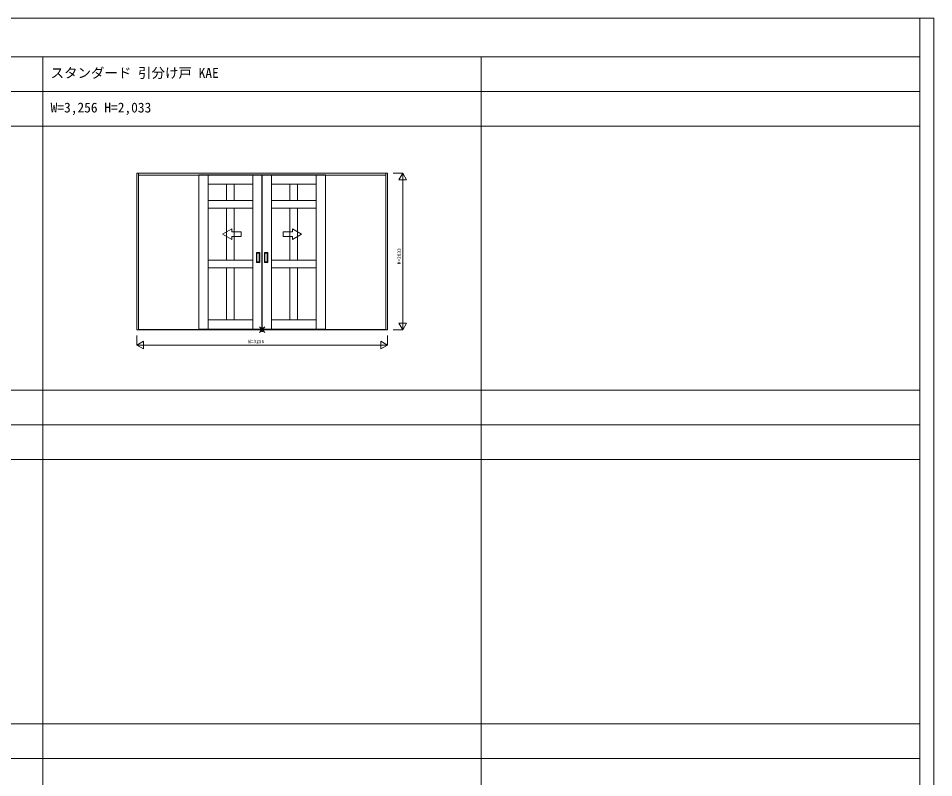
# Model space of a CAD drawing. Units: millimetres, scale not verified. Extents: x -14341 to 14341, y -10000 to 10000.
# Drawn here: x 2440 to 14341, y 130 to 10000 of the extents above; entities that cross this region are included whole.
import ezdxf
from ezdxf.enums import TextEntityAlignment as Align

# ---------------------------------------------------------------- set-up
doc = ezdxf.new("R2010")
doc.units = ezdxf.units.MM
doc.header["$LTSCALE"] = 50
doc.layers.add('0-0_0', color=7, linetype='Continuous')
for name, color, linetype, lineweight in [('0-1_YKK_F1', 7, 'Continuous', 18), ('0-2_YKK_IN', 1, 'Continuous', 18), ('0-3_YKK_A1', 4, 'Continuous', 18), ('0-4_YKK_N1', 2, 'Continuous', 18)]:
    doc.layers.add(name, color=color, linetype=linetype, lineweight=lineweight)
doc.styles.add('ＭＳ ゴシック', font='')
doc.styles.get('ＭＳ ゴシック').set_extended_font_data('MS Gothic')

msp = doc.modelspace()

# ---------------------------------------------------------------- linework, layer by layer
at = {"layer": '0-1_YKK_F1'}
for p, q in [((-14340.51, 10000), (14340.51, 10000)), ((14159.49, -10000), (14159.49, 10000)), ((14340.51, -10000), (14340.51, 10000)), ((-14340.51, 9500), (14159.49, 9500)), ((2759.49, -10000), (2759.49, 9500)), ((8459.49, -10000), (8459.49, 9500)), ((-14340.51, 9050), (14159.49, 9050)), ((-14340.51, 8600), (14159.49, 8600)), ((-14340.51, 5165), (14159.49, 5165)), ((-14340.51, 4715), (14159.49, 4715)), ((-14340.51, 4265), (14159.49, 4265)), ((-14340.51, 830), (14159.49, 830)), ((-14340.51, 380), (14159.49, 380))]:
    msp.add_line(p, q, dxfattribs=at)
at = {"layer": '0-2_YKK_IN'}
for p, q in [((5574.14, 5917.14), (5644.85, 5987.86)), ((5574.14, 5987.86), (5644.85, 5917.14))]:
    msp.add_line(p, q, dxfattribs=at)
msp.add_circle((5609.49, 5952.5), 25, dxfattribs=at)
at = {"layer": '0-3_YKK_A1'}
for p, q in [((4001.49, 7985.5), (4001.49, 5952.5)), ((7217.49, 5952.5), (7217.49, 7985.5)), ((4001.49, 7961.5), (7217.49, 7961.5)), ((5095.49, 7195.91), (5215.49, 7265.19)), ((5215.49, 7225.91), (5215.49, 7265.19)), ((6123.5, 7195.91), (6003.5, 7265.19)), ((6003.5, 7225.91), (6003.5, 7265.19)), ((5095.49, 7195.91), (5215.49, 7126.63)), ((5215.49, 7126.63), (5215.49, 7165.91)), ((6123.5, 7195.91), (6003.5, 7126.63)), ((6003.5, 7126.63), (6003.5, 7165.91)), ((5536.49, 6826.5), (5536.49, 6954.5)), ((5537.49, 6955.5), (5577.49, 6955.5)), ((5542.49, 6944.5), (5542.49, 6836.5)), ((5571.49, 6945.5), (5543.49, 6945.5)), ((5572.49, 6836.5), (5572.49, 6944.5)), ((5578.49, 6826.5), (5578.49, 6954.5)), ((5640.49, 6826.5), (5640.49, 6954.5)), ((5681.49, 6955.5), (5641.49, 6955.5)), ((5646.49, 6836.5), (5646.49, 6944.5)), ((5647.49, 6945.5), (5675.49, 6945.5)), ((5676.49, 6944.5), (5676.49, 6836.5)), ((5682.49, 6826.5), (5682.49, 6954.5)), ((4907.49, 6855.5), (5487.49, 6855.61)), ((5537.49, 6825.5), (5577.49, 6825.5)), ((5543.49, 6835.5), (5571.49, 6835.5)), ((5681.49, 6825.5), (5641.49, 6825.5)), ((5675.49, 6835.5), (5647.49, 6835.5)), ((6311.49, 6855.5), (5731.49, 6855.61)), ((5487.49, 6755.61), (4907.49, 6755.5)), ((5731.49, 6755.61), (6311.49, 6755.5)), ((4907.49, 6080.5), (5487.49, 6080.5)), ((6311.49, 6080.5), (5731.49, 6080.5)), ((4001.49, 5952.5), (3981.49, 5952.5)), ((3981.49, 5952.5), (4001.49, 5952.5)), ((4001.49, 5956.5), (7217.49, 5956.5)), ((4001.49, 5952.5), (7217.49, 5952.5)), ((5487.49, 5960.5), (4907.49, 5960.5)), ((5731.49, 5960.5), (6311.49, 5960.5)), ((7237.49, 5952.5), (7217.49, 5952.5))]:
    msp.add_line(p, q, dxfattribs=at)
for points in [[(7217.49, 5952.5), (7237.49, 5952.5), (7237.49, 7985.5), (3981.49, 7985.5), (3981.49, 5952.5)], [(5215.49, 7225.91), (5335.49, 7225.91), (5335.49, 7165.91), (5215.49, 7165.91)], [(6003.5, 7225.91), (5883.5, 7225.91), (5883.5, 7165.91), (6003.5, 7165.91)]]:
    msp.add_lwpolyline(points, dxfattribs=at)
for points in [[(4907.49, 5960.5), (4787.49, 5960.5), (4787.49, 7964.5), (4907.49, 7964.5)], [(5487.49, 7844.5), (4907.49, 7844.5), (4907.49, 7964.5), (5487.49, 7964.5)], [(5607.49, 5960.5), (5487.49, 5960.5), (5487.49, 7964.5), (5607.49, 7964.5)], [(5611.49, 5960.5), (5731.49, 5960.5), (5731.49, 7964.5), (5611.49, 7964.5)], [(5731.49, 7844.5), (6311.49, 7844.5), (6311.49, 7964.5), (5731.49, 7964.5)], [(6311.49, 5960.5), (6431.49, 5960.5), (6431.49, 7964.5), (6311.49, 7964.5)], [(5247.49, 7844.5), (5247.49, 7630.55), (5147.49, 7630.55), (5147.49, 7844.5)], [(5971.49, 7844.5), (5971.49, 7630.55), (6071.49, 7630.55), (6071.49, 7844.5)], [(5487.49, 7530.61), (4907.49, 7530.5), (4907.49, 7630.5), (5487.49, 7630.61)], [(5731.49, 7530.61), (6311.49, 7530.5), (6311.49, 7630.5), (5731.49, 7630.61)], [(5247.49, 7530.55), (5247.49, 6855.55), (5147.49, 6855.55), (5147.49, 7530.55)], [(5971.49, 7530.55), (5971.49, 6855.55), (6071.49, 6855.55), (6071.49, 7530.55)], [(5247.49, 6755.55), (5247.49, 6080.5), (5147.49, 6080.5), (5147.49, 6755.55)], [(5971.49, 6755.55), (5971.49, 6080.5), (6071.49, 6080.5), (6071.49, 6755.55)]]:
    msp.add_lwpolyline(points, close=True, dxfattribs=at)
for centre, start, end in [((5537.49, 6954.5), 90, 180), ((5543.49, 6944.5), 90, 180), ((5571.49, 6944.5), 360, 90), ((5577.49, 6954.5), 0, 90), ((5641.49, 6954.5), 90, 180), ((5647.49, 6944.5), 90, 180), ((5675.49, 6944.5), 0, 90), ((5681.49, 6954.5), 0, 90), ((5537.49, 6826.5), 180, 270), ((5543.49, 6836.5), 180, 270), ((5571.49, 6836.5), 270, 360), ((5577.49, 6826.5), 270, 0), ((5641.49, 6826.5), 180, 270), ((5647.49, 6836.5), 180, 270), ((5675.49, 6836.5), 270, 0), ((5681.49, 6826.5), 270, 0)]:
    msp.add_arc(centre, 1, start, end, dxfattribs=at)
at = {"layer": '0-4_YKK_N1'}
for p, q in [((7312.49, 7985.5), (7437.49, 7985.5)), ((7437.49, 7985.5), (7437.49, 5952.5)), ((7387.49, 7898.9), (7487.49, 7898.9)), ((7312.49, 5952.5), (7437.49, 5952.5)), ((7387.49, 6039.1), (7487.49, 6039.1)), ((7237.49, 5877.5), (7237.49, 5752.5)), ((3981.49, 5752.5), (4068.09, 5802.5)), ((3981.49, 5752.5), (4068.09, 5702.5)), ((4068.09, 5802.5), (4068.09, 5702.5)), ((7150.89, 5802.5), (7237.49, 5752.5))]:
    msp.add_line(p, q, dxfattribs=at)
for points in [[(7387.49, 7898.9), (7437.49, 7985.5), (7487.49, 7898.9)], [(7387.49, 6039.1), (7437.49, 5952.5), (7487.49, 6039.1)], [(3981.49, 5877.5), (3981.49, 5752.5), (7237.49, 5752.5)], [(7150.89, 5802.5), (7150.89, 5702.5), (7237.49, 5752.5)]]:
    msp.add_lwpolyline(points, dxfattribs=at)

# ---------------------------------------------------------------- texts
at = {"layer": '0-0_0', "style": 'ＭＳ ゴシック'}
for s, p in [('スタンダード 引分け戸 KAE', (2859.49, 9187.5)), ('W=3,256 H=2,033', (2859.49, 8737.5))]:
    msp.add_text(s, height=128.3, dxfattribs=at).set_placement(p, align=Align.BOTTOM_LEFT)
at = {"layer": '0-4_YKK_N1', "color": 7, "style": 'ＭＳ ゴシック'}
msp.add_text('H=2033', height=43.99, rotation=90, dxfattribs=at).set_placement((7425.49, 6804), align=Align.BOTTOM_LEFT)
msp.add_text('W=3256', height=43.99, dxfattribs=at).set_placement((5429.49, 5764.5), align=Align.BOTTOM_LEFT)

doc.saveas('drawing.dxf')
